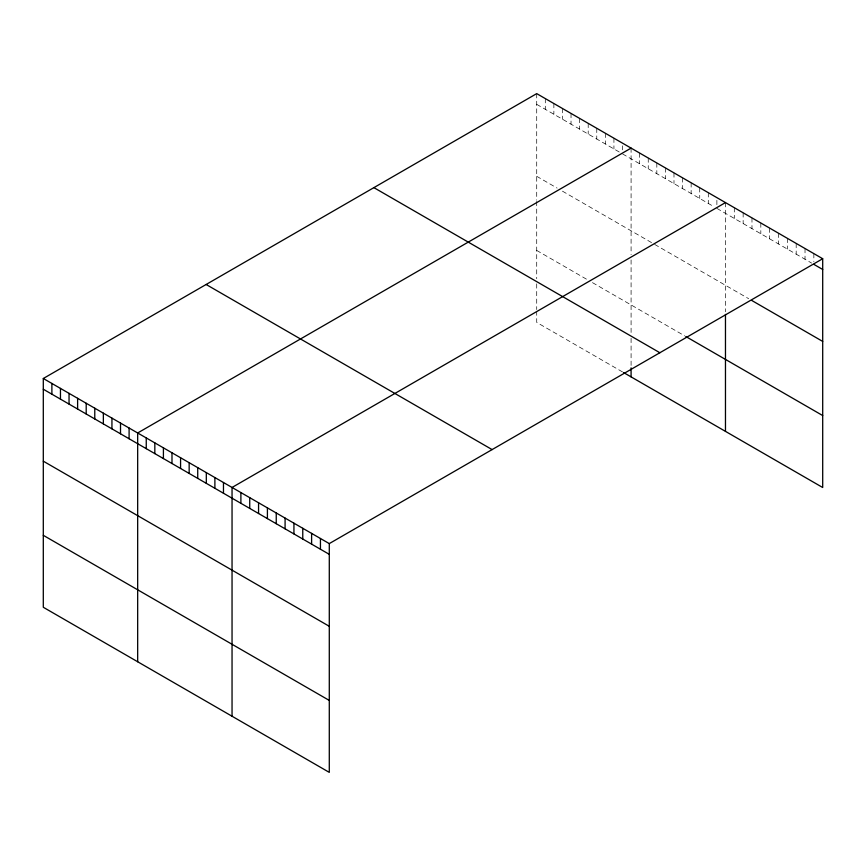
<?xml version="1.0" encoding="UTF-8"?>
<svg xmlns="http://www.w3.org/2000/svg" width="866" height="866" viewBox="0 0 866 866"><rect width="100%" height="100%" fill="white"/><g stroke="black" fill="none" stroke-linecap="round" stroke-linejoin="round"><path stroke-width="0.65" stroke-dasharray="4.33 3.25" d="M536.714 93.625L536.714 200.143M536.714 104.353L620.37 152.654M622.513 153.888L713.671 206.519M716.886 208.381L811.648 263.091M536.714 176.307L557.087 188.074M562.456 191.169L653.613 243.801M654.685 244.418L748.668 298.683M536.714 250.447L588.198 280.162M592.485 282.641L684.714 335.889M622.513 371.925L536.714 322.401L536.714 312.117M813.856 253.63L813.856 261.684M805.023 248.531L805.023 259.259M796.179 243.422L796.179 254.16M787.346 238.323L787.346 249.051M778.502 233.214L778.502 243.952M769.658 228.115L769.658 238.843M760.824 223.006L760.824 233.744M751.98 217.907L751.98 228.646M743.147 212.798L743.147 223.536M734.303 207.699L734.303 218.438M725.47 202.601L725.47 311.76M716.886 200.327L716.886 205.697M708.301 192.685L708.301 203.423M699.728 187.738L699.728 198.466M691.144 182.78L691.144 193.519M682.57 177.833L682.57 188.561M673.986 172.875L673.986 183.614M665.413 167.917L665.413 178.656M656.829 162.97L656.829 173.709M648.244 158.013L648.244 168.751M639.671 153.066L639.671 163.793M631.087 148.108L631.087 254.626M631.087 259.919L631.087 333.194M631.087 338.335L631.087 366.599M622.513 145.834L622.513 149.861M613.929 138.203L613.929 148.941M605.356 133.245L605.356 143.983M596.771 128.298L596.771 139.025M588.198 123.34L588.198 134.078M579.614 118.393L579.614 129.121M571.03 113.435L571.03 124.174M562.456 108.477L562.456 119.216M553.872 103.53L553.872 114.269M545.299 98.572L545.299 109.311M536.714 201.464L536.714 278.711M536.714 283.853L536.714 309.552"/><path stroke-width="1.3" d="M43.3 378.496L329.286 543.599L329.286 772.375L43.3 607.272L43.3 378.496L536.714 93.625L822.7 258.728L822.7 487.504L623.585 372.553M631.087 148.108L137.672 432.978L137.672 661.754M725.47 202.601L232.045 487.471L232.045 716.236M329.286 543.599L822.7 258.728M813.856 264.368L822.7 269.467M751.98 300.589L822.7 341.421M685.785 336.506L822.7 415.55M373.885 187.63L659.87 352.743M206.13 284.481L492.115 449.595M43.3 389.224L329.286 554.337M43.3 461.177L329.286 626.291M43.3 535.318L329.286 700.421M725.47 314.412L725.47 431.365M631.087 367.888L631.087 376.883M320.442 538.5L320.442 549.239M311.608 533.402L311.608 544.129M302.764 528.292L302.764 539.031M293.931 523.194L293.931 533.921M285.087 518.085L285.087 528.823M276.243 512.986L276.243 523.714M267.41 507.877L267.41 518.615M258.566 502.778L258.566 513.516M249.733 497.669L249.733 508.407M240.889 492.57L240.889 503.308M223.471 482.514L223.471 493.252M214.887 477.556L214.887 488.294M206.314 472.609L206.314 483.336M197.729 467.651L197.729 478.389M189.156 462.704L189.156 473.431M180.572 457.746L180.572 468.484M171.988 452.788L171.988 463.526M163.414 447.841L163.414 458.579M154.83 442.883L154.83 453.622M146.257 437.936L146.257 448.664M129.099 428.031L129.099 438.759M120.515 423.073L120.515 433.812M111.941 418.116L111.941 428.854M103.357 413.169L103.357 423.896M94.773 408.211L94.773 418.949M86.199 403.264L86.199 413.991M77.615 398.306L77.615 409.044M69.042 393.348L69.042 404.086M60.458 388.401L60.458 399.139M51.884 383.443L51.884 394.182"/></g></svg>
